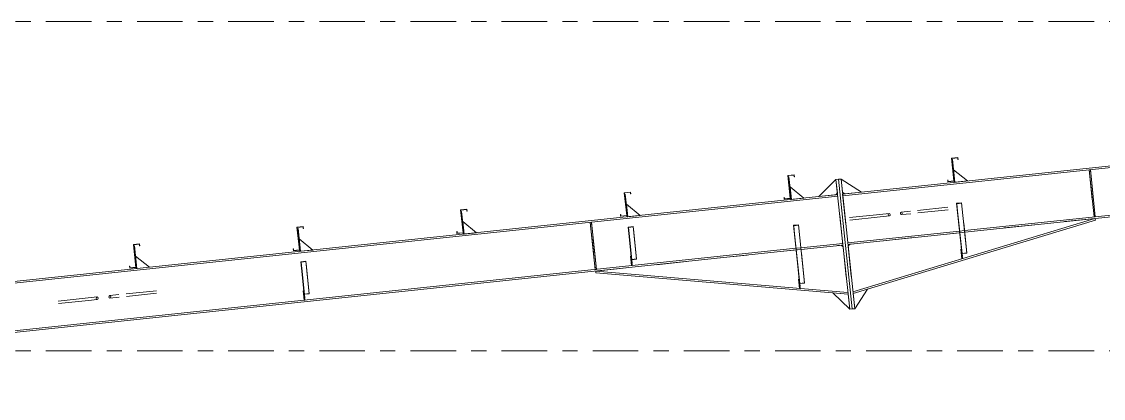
# Model space of a CAD drawing. Header units: millimetres. Extents: x -49 to 773, y -65 to 509.
# Drawn here: x 60.4 to 131.6, y 264.2 to 289 of the extents above; entities that cross this region are included whole.
import ezdxf

# ---------------------------------------------------------------- set-up
doc = ezdxf.new("R2010")
doc.units = ezdxf.units.MM
for name, pattern in [('XKITLINE00', [0]), ('XKITLINE02', [4, 2, -2]), ('XKITLINE03', [6, 3, -1, 1, -1])]:
    doc.linetypes.add(name, pattern=pattern)
doc.layers.add('Part', color=2, linetype='Continuous', lineweight=0)
doc.layers.add('S-grid', color=1, linetype='Continuous', lineweight=0)

# ---------------------------------------------------------------- blocks, each defined once
blk = doc.blocks.new('*A120')
at = {"layer": 'Part'}
blk.add_hatch(color=3, dxfattribs=at).paths.add_polyline_path([(78.784, 273.198), (79.115, 273.233), (79.117, 273.212), (78.802, 273.179), (78.844, 272.78), (78.828, 272.779)], flags=17)
blk = doc.blocks.new('*A121')
at = {"layer": 'Part'}
blk.add_hatch(color=3, dxfattribs=at).paths.add_polyline_path([(89.303, 276.604), (89.717, 276.647), (89.73, 276.523), (89.715, 276.521), (89.704, 276.631), (89.319, 276.59), (89.477, 275.097), (89.062, 275.053), (89.049, 275.178), (89.064, 275.179), (89.076, 275.07), (89.46, 275.11)], flags=17)
blk = doc.blocks.new('*A122')
at = {"layer": 'Part'}
blk.add_hatch(color=3, dxfattribs=at).paths.add_polyline_path([(100.076, 277.74), (100.491, 277.784), (100.504, 277.659), (100.489, 277.658), (100.477, 277.767), (100.093, 277.727), (100.25, 276.233), (99.836, 276.19), (99.823, 276.314), (99.838, 276.315), (99.849, 276.206), (100.234, 276.247)], flags=17)
blk = doc.blocks.new('*A123')
at = {"layer": 'Part'}
blk.add_hatch(color=3, dxfattribs=at).paths.add_polyline_path([(110.85, 278.876), (111.264, 278.92), (111.277, 278.796), (111.263, 278.794), (111.251, 278.904), (110.866, 278.863), (111.024, 277.37), (110.61, 277.326), (110.596, 277.45), (110.611, 277.452), (110.623, 277.342), (111.007, 277.383)], flags=17)
blk = doc.blocks.new('*A124')
at = {"layer": 'Part'}
blk.add_hatch(color=3, dxfattribs=at).paths.add_polyline_path([(100.331, 275.471), (100.662, 275.506), (100.664, 275.485), (100.35, 275.452), (100.392, 275.053), (100.375, 275.051)], flags=17)
blk = doc.blocks.new('*A125')
at = {"layer": 'Part'}
blk.add_hatch(color=3, dxfattribs=at).paths.add_polyline_path([(111.211, 275.593), (111.543, 275.628), (111.546, 275.599), (111.231, 275.566), (111.288, 275.023), (111.272, 275.022)], flags=17)
blk = doc.blocks.new('*A145')
at = {"layer": 'Part'}
blk.add_hatch(color=3, dxfattribs=at).paths.add_polyline_path([(67.756, 274.331), (68.17, 274.375), (68.183, 274.25), (68.168, 274.249), (68.157, 274.358), (67.772, 274.318), (67.93, 272.824), (67.515, 272.78), (67.502, 272.905), (67.517, 272.906), (67.529, 272.797), (67.913, 272.838)], flags=17)
blk = doc.blocks.new('*A146')
at = {"layer": 'Part'}
blk.add_hatch(color=3, dxfattribs=at).paths.add_polyline_path([(78.529, 275.467), (78.944, 275.511), (78.957, 275.387), (78.942, 275.385), (78.93, 275.494), (78.546, 275.454), (78.703, 273.961), (78.289, 273.917), (78.276, 274.041), (78.291, 274.043), (78.302, 273.933), (78.687, 273.974)], flags=17)
blk = doc.blocks.new('*A147')
at = {"layer": 'Part'}
blk.add_hatch(color=3, dxfattribs=at).paths.add_polyline_path([(89.303, 276.604), (89.717, 276.647), (89.73, 276.523), (89.715, 276.521), (89.704, 276.631), (89.319, 276.59), (89.477, 275.097), (89.062, 275.053), (89.049, 275.178), (89.064, 275.179), (89.076, 275.07), (89.46, 275.11)], flags=17)
blk = doc.blocks.new('*A148')
at = {"layer": 'Part'}
blk.add_hatch(color=3, dxfattribs=at).paths.add_polyline_path([(100.076, 277.74), (100.491, 277.784), (100.504, 277.659), (100.489, 277.658), (100.477, 277.767), (100.093, 277.727), (100.25, 276.233), (99.836, 276.19), (99.823, 276.314), (99.838, 276.315), (99.849, 276.206), (100.234, 276.247)], flags=17)
blk = doc.blocks.new('*A149')
at = {"layer": 'Part'}
blk.add_hatch(color=3, dxfattribs=at).paths.add_polyline_path([(110.85, 278.876), (111.264, 278.92), (111.277, 278.796), (111.263, 278.794), (111.251, 278.904), (110.866, 278.863), (111.024, 277.37), (110.61, 277.326), (110.596, 277.45), (110.611, 277.452), (110.623, 277.342), (111.007, 277.383)], flags=17)
blk = doc.blocks.new('*A152')
at = {"layer": 'Part'}
blk.add_hatch(color=3, dxfattribs=at).paths.add_polyline_path([(67.756, 274.331), (68.17, 274.375), (68.183, 274.25), (68.168, 274.249), (68.157, 274.358), (67.772, 274.318), (67.93, 272.824), (67.515, 272.78), (67.502, 272.905), (67.517, 272.906), (67.529, 272.797), (67.913, 272.838)], flags=17)
blk = doc.blocks.new('*A153')
at = {"layer": 'Part'}
blk.add_hatch(color=3, dxfattribs=at).paths.add_polyline_path([(78.529, 275.467), (78.944, 275.511), (78.957, 275.387), (78.942, 275.385), (78.93, 275.494), (78.546, 275.454), (78.703, 273.961), (78.289, 273.917), (78.276, 274.041), (78.291, 274.043), (78.302, 273.933), (78.687, 273.974)], flags=17)
blk = doc.blocks.new('*A166')
at = {"layer": 'Part'}
blk.add_hatch(color=3, dxfattribs=at).paths.add_polyline_path([(121.952, 277.043), (122.283, 277.078), (122.286, 277.052), (121.971, 277.019), (122.023, 276.524), (122.007, 276.523)], flags=17)
blk = doc.blocks.new('*A179')
at = {"layer": 'Part'}
blk.add_hatch(color=3, dxfattribs=at).paths.add_polyline_path([(121.624, 280.013), (122.038, 280.056), (122.051, 279.932), (122.036, 279.931), (122.025, 280.04), (121.64, 279.999), (121.798, 278.506), (121.383, 278.462), (121.37, 278.587), (121.385, 278.588), (121.396, 278.479), (121.781, 278.519)], flags=17)
blk = doc.blocks.new('*A182')
at = {"layer": 'Part'}
blk.add_hatch(color=3, dxfattribs=at).paths.add_polyline_path([(121.624, 280.013), (122.038, 280.056), (122.051, 279.932), (122.036, 279.931), (122.025, 280.04), (121.64, 279.999), (121.798, 278.506), (121.383, 278.462), (121.37, 278.587), (121.385, 278.588), (121.396, 278.479), (121.781, 278.519)], flags=17)
blk = doc.blocks.new('*A624')
at = {"layer": 'S-grid', "color": 1, "linetype": 'XKITLINE03', "lineweight": 0}
blk.add_line((-10, 289), (165.458, 289), dxfattribs=at)
blk = doc.blocks.new('*A625')
at = {"layer": 'S-grid', "color": 1, "linetype": 'XKITLINE03', "lineweight": 0}
blk.add_line((-10, 267.333), (236.683, 267.333), dxfattribs=at)
blk = doc.blocks.new('*A629')
at = {"layer": 'Part', "color": 2, "linetype": 'XKITLINE00', "lineweight": 0}
for p, q in [((118.263, 276.433), (118.25, 276.372)), ((118.25, 276.372), (118.275, 276.315)), ((118.305, 276.462), (118.263, 276.433)), ((118.275, 276.315), (118.322, 276.296)), ((118.916, 276.526), (118.305, 276.462)), ((118.352, 276.442), (118.305, 276.462)), ((118.934, 276.36), (118.322, 276.296)), ((118.322, 276.296), (118.365, 276.325)), ((118.377, 276.386), (118.352, 276.442)), ((118.365, 276.325), (118.377, 276.386))]:
    blk.add_line(p, q, dxfattribs=at)
at = {"layer": 'Part', "color": 7, "linetype": 'XKITLINE02', "lineweight": 0}
for p, q in [((121.375, 276.786), (118.916, 276.526)), ((121.393, 276.62), (118.934, 276.36))]:
    blk.add_line(p, q, dxfattribs=at)
blk = doc.blocks.new('*A630')
at = {"layer": 'Part', "color": 7, "linetype": 'XKITLINE02', "lineweight": 0}
for p, q in [((131.057, 276.047), (114.921, 274.345)), ((114.813, 274.211), (115.141, 271.1))]:
    blk.add_line(p, q, dxfattribs=at)
at = {"layer": 'Part', "color": 2, "linetype": 'XKITLINE00', "lineweight": 0}
for p, q in [((131.057, 276.047), (115.129, 271.21)), ((131.089, 275.943), (115.141, 271.1)), ((131.057, 276.047), (131.089, 275.943)), ((114.921, 274.345), (114.813, 274.211))]:
    blk.add_line(p, q, dxfattribs=at)
blk = doc.blocks.new('*A631')
at = {"layer": 'Part', "color": 2, "linetype": 'XKITLINE00', "lineweight": 0}
for p, q in [((186.667, 285.264), (114.45, 277.647)), ((186.679, 285.157), (114.462, 277.539)), ((186.676, 285.182), (186.679, 285.157)), ((187.006, 282.057), (122.476, 275.251)), ((187.006, 282.057), (187.017, 281.949)), ((187.017, 281.949), (122.487, 275.143)), ((122.145, 275.216), (114.788, 274.44)), ((122.156, 275.108), (114.8, 274.332))]:
    blk.add_line(p, q, dxfattribs=at)
at = {"layer": 'Part', "color": 7, "linetype": 'XKITLINE02', "lineweight": 0}
for p, q in [((186.667, 285.264), (186.676, 285.182)), ((186.679, 285.157), (187.006, 282.057)), ((114.45, 277.647), (114.8, 274.332)), ((122.476, 275.251), (122.145, 275.216)), ((122.487, 275.143), (122.156, 275.108))]:
    blk.add_line(p, q, dxfattribs=at)
blk = doc.blocks.new('*A678')
at = {"layer": 'Part', "color": 2, "linetype": 'XKITLINE00', "lineweight": 0}
for p, q in [((114.119, 277.612), (15.029, 267.161)), ((114.13, 277.505), (15.151, 267.065)), ((114.457, 274.405), (111.702, 274.115)), ((114.468, 274.297), (111.714, 274.007)), ((111.371, 274.08), (25.514, 265.024)), ((111.382, 273.972), (25.525, 264.916)), ((25.182, 264.989), (18.657, 264.3)), ((25.194, 264.881), (18.779, 264.204))]:
    blk.add_line(p, q, dxfattribs=at)
at = {"layer": 'Part', "color": 7, "linetype": 'XKITLINE02', "lineweight": 0}
for p, q in [((114.468, 274.297), (114.119, 277.612)), ((111.702, 274.115), (111.371, 274.08)), ((111.714, 274.007), (111.382, 273.972)), ((111.702, 274.115), (111.388, 274.081)), ((15.029, 267.161), (18.779, 264.204)), ((25.514, 265.024), (25.182, 264.989)), ((25.525, 264.916), (25.194, 264.881))]:
    blk.add_line(p, q, dxfattribs=at)
blk = doc.blocks.new('*A691')
at = {"layer": 'Part', "color": 2, "linetype": 'XKITLINE00', "lineweight": 0}
for p, q in [((78.943, 271.288), (78.985, 271.292)), ((79.009, 270.666), (78.943, 271.288)), ((79.012, 271.032), (79.05, 270.67))]:
    blk.add_line(p, q, dxfattribs=at)
at = {"layer": 'Part', "color": 7, "linetype": 'XKITLINE02', "lineweight": 0}
for p, q in [((78.985, 271.292), (79.012, 271.032)), ((78.996, 270.79), (79.037, 270.795)), ((79.05, 270.67), (79.009, 270.666))]:
    blk.add_line(p, q, dxfattribs=at)
blk = doc.blocks.new('*A692')
at = {"layer": 'Part', "color": 7, "linetype": 'XKITLINE02', "lineweight": 0}
for p, q in [((78.985, 271.292), (78.943, 271.288)), ((78.943, 271.288), (79.009, 270.666)), ((79.05, 270.67), (78.985, 271.292)), ((78.996, 270.79), (79.037, 270.795)), ((79.009, 270.666), (79.05, 270.67))]:
    blk.add_line(p, q, dxfattribs=at)
blk = doc.blocks.new('*A693')
at = {"layer": 'Part', "color": 2, "linetype": 'XKITLINE00', "lineweight": 0}
for p, q in [((67.823, 274.237), (67.781, 274.233)), ((67.98, 272.746), (67.823, 274.237)), ((67.93, 272.824), (67.938, 272.741))]:
    blk.add_line(p, q, dxfattribs=at)
at = {"layer": 'Part', "color": 7, "linetype": 'XKITLINE02', "lineweight": 0}
for p, q in [((67.781, 274.233), (67.93, 272.824)), ((67.938, 272.741), (67.98, 272.746))]:
    blk.add_line(p, q, dxfattribs=at)
blk = doc.blocks.new('*A694')
at = {"layer": 'Part', "color": 2, "linetype": 'XKITLINE00', "lineweight": 0}
blk.add_line((67.892, 273.574), (68.809, 272.833), dxfattribs=at)
at = {"layer": 'Part', "color": 7, "linetype": 'XKITLINE02', "lineweight": 0}
for p, q in [((67.98, 272.746), (67.892, 273.574)), ((68.809, 272.833), (67.98, 272.746))]:
    blk.add_line(p, q, dxfattribs=at)
blk = doc.blocks.new('*A695')
at = {"layer": 'Part', "color": 7, "linetype": 'XKITLINE02', "lineweight": 0}
for p, q in [((79.036, 270.81), (78.784, 273.198)), ((79.052, 270.812), (78.802, 273.179)), ((79.341, 271.094), (79.115, 273.233)), ((79.008, 271.072), (79.339, 271.107)), ((79.026, 271.061), (79.341, 271.094)), ((79.036, 270.81), (79.052, 270.812))]:
    blk.add_line(p, q, dxfattribs=at)
blk = doc.blocks.new('*A696')
at = {"layer": 'Part', "color": 2, "linetype": 'XKITLINE00', "lineweight": 0}
for p, q in [((78.784, 273.198), (79.115, 273.233)), ((78.828, 272.779), (78.784, 273.198)), ((78.802, 273.179), (79.117, 273.212)), ((79.052, 270.812), (78.802, 273.179)), ((78.828, 272.779), (78.844, 272.78)), ((78.828, 272.779), (79.012, 271.032)), ((79.115, 273.233), (79.341, 271.094)), ((79.026, 271.061), (79.341, 271.094)), ((79.036, 270.81), (79.052, 270.812))]:
    blk.add_line(p, q, dxfattribs=at)
at = {"layer": 'Part', "color": 7, "linetype": 'XKITLINE02', "lineweight": 0}
for p, q in [((79.008, 271.072), (79.339, 271.107)), ((79.012, 271.032), (79.036, 270.81))]:
    blk.add_line(p, q, dxfattribs=at)
blk = doc.blocks.new('*A697')
at = {"layer": 'Part', "color": 2, "linetype": 'XKITLINE00', "lineweight": 0}
blk.add_line((78.666, 274.711), (79.582, 273.969), dxfattribs=at)
at = {"layer": 'Part', "color": 7, "linetype": 'XKITLINE02', "lineweight": 0}
for p, q in [((78.753, 273.882), (78.666, 274.711)), ((79.582, 273.969), (78.753, 273.882))]:
    blk.add_line(p, q, dxfattribs=at)
blk = doc.blocks.new('*A698')
at = {"layer": 'Part', "color": 2, "linetype": 'XKITLINE00', "lineweight": 0}
for p, q in [((78.596, 275.374), (78.555, 275.369)), ((78.753, 273.882), (78.596, 275.374)), ((78.703, 273.961), (78.712, 273.878))]:
    blk.add_line(p, q, dxfattribs=at)
at = {"layer": 'Part', "color": 7, "linetype": 'XKITLINE02', "lineweight": 0}
for p, q in [((78.555, 275.369), (78.703, 273.961)), ((78.712, 273.878), (78.753, 273.882))]:
    blk.add_line(p, q, dxfattribs=at)
blk = doc.blocks.new('*A699')
at = {"layer": 'Part', "color": 2, "linetype": 'XKITLINE00', "lineweight": 0}
for p, q in [((89.303, 276.604), (89.717, 276.647)), ((89.46, 275.11), (89.303, 276.604)), ((89.704, 276.631), (89.319, 276.59)), ((89.319, 276.59), (89.477, 275.097)), ((89.715, 276.521), (89.704, 276.631)), ((89.73, 276.523), (89.715, 276.521)), ((89.717, 276.647), (89.73, 276.523)), ((89.049, 275.178), (89.064, 275.179)), ((89.062, 275.053), (89.049, 275.178)), ((89.477, 275.097), (89.062, 275.053)), ((89.064, 275.179), (89.076, 275.07)), ((89.076, 275.07), (89.46, 275.11))]:
    blk.add_line(p, q, dxfattribs=at)
blk = doc.blocks.new('*A700')
at = {"layer": 'Part', "color": 2, "linetype": 'XKITLINE00', "lineweight": 0}
for p, q in [((100.076, 277.74), (100.491, 277.784)), ((100.234, 276.247), (100.076, 277.74)), ((100.477, 277.767), (100.093, 277.727)), ((100.489, 277.658), (100.477, 277.767)), ((100.491, 277.784), (100.504, 277.659)), ((100.093, 277.727), (100.25, 276.233)), ((100.504, 277.659), (100.489, 277.658)), ((99.823, 276.314), (99.838, 276.315)), ((99.838, 276.315), (99.849, 276.206)), ((99.836, 276.19), (99.823, 276.314)), ((100.25, 276.233), (99.836, 276.19)), ((99.849, 276.206), (100.234, 276.247))]:
    blk.add_line(p, q, dxfattribs=at)
blk = doc.blocks.new('*A701')
at = {"layer": 'Part', "color": 2, "linetype": 'XKITLINE00', "lineweight": 0}
for p, q in [((110.85, 278.876), (111.264, 278.92)), ((111.007, 277.383), (110.85, 278.876)), ((111.251, 278.904), (110.866, 278.863)), ((110.866, 278.863), (111.024, 277.37)), ((111.263, 278.794), (111.251, 278.904)), ((111.277, 278.796), (111.263, 278.794)), ((111.264, 278.92), (111.277, 278.796)), ((110.596, 277.45), (110.611, 277.452)), ((110.61, 277.326), (110.596, 277.45)), ((111.024, 277.37), (110.61, 277.326)), ((110.611, 277.452), (110.623, 277.342)), ((110.623, 277.342), (111.007, 277.383))]:
    blk.add_line(p, q, dxfattribs=at)
blk = doc.blocks.new('*A702')
at = {"layer": 'Part', "color": 7, "linetype": 'XKITLINE02', "lineweight": 0}
for p, q in [((98.211, 272.583), (114.347, 274.285)), ((114.481, 274.176), (114.809, 271.065))]:
    blk.add_line(p, q, dxfattribs=at)
at = {"layer": 'Part', "color": 2, "linetype": 'XKITLINE00', "lineweight": 0}
for p, q in [((114.347, 274.285), (114.481, 274.176)), ((98.211, 272.583), (98.202, 272.475)), ((114.809, 271.065), (98.202, 272.475)), ((114.798, 271.175), (98.211, 272.583))]:
    blk.add_line(p, q, dxfattribs=at)
blk = doc.blocks.new('*A703')
at = {"layer": 'Part', "color": 7, "linetype": 'XKITLINE02', "lineweight": 0}
for p, q in [((111.584, 272.064), (111.542, 272.059)), ((111.542, 272.059), (111.608, 271.438)), ((111.649, 271.442), (111.584, 272.064)), ((111.595, 271.562), (111.636, 271.566)), ((111.608, 271.438), (111.649, 271.442))]:
    blk.add_line(p, q, dxfattribs=at)
blk = doc.blocks.new('*A704')
at = {"layer": 'Part', "color": 2, "linetype": 'XKITLINE00', "lineweight": 0}
for p, q in [((100.49, 273.56), (100.532, 273.565)), ((100.556, 272.939), (100.49, 273.56)), ((100.559, 273.305), (100.597, 272.943))]:
    blk.add_line(p, q, dxfattribs=at)
at = {"layer": 'Part', "color": 7, "linetype": 'XKITLINE02', "lineweight": 0}
for p, q in [((100.532, 273.565), (100.559, 273.305)), ((100.543, 273.063), (100.584, 273.067)), ((100.597, 272.943), (100.556, 272.939))]:
    blk.add_line(p, q, dxfattribs=at)
blk = doc.blocks.new('*A705')
at = {"layer": 'Part', "color": 7, "linetype": 'XKITLINE02', "lineweight": 0}
for p, q in [((100.532, 273.565), (100.49, 273.56)), ((100.49, 273.56), (100.556, 272.939)), ((100.597, 272.943), (100.532, 273.565)), ((100.543, 273.063), (100.584, 273.067)), ((100.556, 272.939), (100.597, 272.943))]:
    blk.add_line(p, q, dxfattribs=at)
blk = doc.blocks.new('*A706')
at = {"layer": 'Part', "color": 2, "linetype": 'XKITLINE00', "lineweight": 0}
for p, q in [((111.542, 272.059), (111.584, 272.064)), ((111.607, 271.446), (111.542, 272.059)), ((111.604, 271.868), (111.649, 271.442))]:
    blk.add_line(p, q, dxfattribs=at)
at = {"layer": 'Part', "color": 7, "linetype": 'XKITLINE02', "lineweight": 0}
for p, q in [((111.584, 272.064), (111.604, 271.868)), ((111.595, 271.562), (111.636, 271.566)), ((111.607, 271.446), (111.608, 271.438)), ((111.649, 271.442), (111.608, 271.438))]:
    blk.add_line(p, q, dxfattribs=at)
blk = doc.blocks.new('*A707')
at = {"layer": 'Part', "color": 2, "linetype": 'XKITLINE00', "lineweight": 0}
for p, q in [((89.37, 276.51), (89.328, 276.506)), ((89.527, 275.018), (89.37, 276.51)), ((89.477, 275.097), (89.486, 275.014))]:
    blk.add_line(p, q, dxfattribs=at)
at = {"layer": 'Part', "color": 7, "linetype": 'XKITLINE02', "lineweight": 0}
for p, q in [((89.328, 276.506), (89.477, 275.097)), ((89.486, 275.014), (89.527, 275.018))]:
    blk.add_line(p, q, dxfattribs=at)
blk = doc.blocks.new('*A708')
at = {"layer": 'Part', "color": 2, "linetype": 'XKITLINE00', "lineweight": 0}
blk.add_line((90.356, 275.106), (89.44, 275.847), dxfattribs=at)
at = {"layer": 'Part', "color": 7, "linetype": 'XKITLINE02', "lineweight": 0}
for p, q in [((89.44, 275.847), (89.527, 275.018)), ((89.527, 275.018), (90.356, 275.106))]:
    blk.add_line(p, q, dxfattribs=at)
blk = doc.blocks.new('*A709')
at = {"layer": 'Part', "color": 7, "linetype": 'XKITLINE02', "lineweight": 0}
for p, q in [((97.915, 275.794), (97.832, 275.785)), ((97.832, 275.785), (98.159, 272.686)), ((97.845, 275.661), (97.928, 275.67)), ((98.242, 272.695), (97.915, 275.794)), ((98.146, 272.81), (98.228, 272.819)), ((98.159, 272.686), (98.242, 272.695))]:
    blk.add_line(p, q, dxfattribs=at)
blk = doc.blocks.new('*A710')
at = {"layer": 'Part', "color": 7, "linetype": 'XKITLINE02', "lineweight": 0}
for p, q in [((97.915, 275.794), (97.832, 275.785)), ((97.845, 275.661), (97.928, 275.67)), ((98.228, 272.819), (98.146, 272.81)), ((98.242, 272.695), (98.159, 272.686))]:
    blk.add_line(p, q, dxfattribs=at)
at = {"layer": 'Part', "color": 2, "linetype": 'XKITLINE00', "lineweight": 0}
for p, q in [((98.159, 272.686), (97.832, 275.785)), ((97.915, 275.794), (98.242, 272.695))]:
    blk.add_line(p, q, dxfattribs=at)
blk = doc.blocks.new('*A711')
at = {"layer": 'Part', "color": 2, "linetype": 'XKITLINE00', "lineweight": 0}
for p, q in [((100.331, 275.471), (100.662, 275.506)), ((100.375, 275.051), (100.331, 275.471)), ((100.664, 275.485), (100.35, 275.452)), ((100.35, 275.452), (100.392, 275.053)), ((100.392, 275.053), (100.375, 275.051)), ((100.375, 275.051), (100.559, 273.305)), ((100.599, 273.085), (100.392, 275.053)), ((100.662, 275.506), (100.888, 273.367)), ((100.573, 273.333), (100.888, 273.367)), ((100.583, 273.083), (100.599, 273.085))]:
    blk.add_line(p, q, dxfattribs=at)
at = {"layer": 'Part', "color": 7, "linetype": 'XKITLINE02', "lineweight": 0}
for p, q in [((100.555, 273.345), (100.887, 273.38)), ((100.559, 273.305), (100.583, 273.083))]:
    blk.add_line(p, q, dxfattribs=at)
blk = doc.blocks.new('*A712')
at = {"layer": 'Part', "color": 7, "linetype": 'XKITLINE02', "lineweight": 0}
for p, q in [((100.583, 273.083), (100.331, 275.471)), ((100.599, 273.085), (100.35, 275.452)), ((100.888, 273.367), (100.662, 275.506)), ((100.555, 273.345), (100.887, 273.38)), ((100.573, 273.333), (100.888, 273.367)), ((100.583, 273.083), (100.599, 273.085))]:
    blk.add_line(p, q, dxfattribs=at)
blk = doc.blocks.new('*A713')
at = {"layer": 'Part', "color": 2, "linetype": 'XKITLINE00', "lineweight": 0}
for p, q in [((100.143, 277.646), (100.102, 277.642)), ((100.301, 276.155), (100.143, 277.646)), ((100.25, 276.233), (100.259, 276.15))]:
    blk.add_line(p, q, dxfattribs=at)
at = {"layer": 'Part', "color": 7, "linetype": 'XKITLINE02', "lineweight": 0}
for p, q in [((100.102, 277.642), (100.25, 276.233)), ((100.259, 276.15), (100.301, 276.155))]:
    blk.add_line(p, q, dxfattribs=at)
blk = doc.blocks.new('*A714')
at = {"layer": 'Part', "color": 2, "linetype": 'XKITLINE00', "lineweight": 0}
blk.add_line((101.129, 276.242), (100.213, 276.983), dxfattribs=at)
at = {"layer": 'Part', "color": 7, "linetype": 'XKITLINE02', "lineweight": 0}
for p, q in [((100.213, 276.983), (100.301, 276.155)), ((100.301, 276.155), (101.129, 276.242))]:
    blk.add_line(p, q, dxfattribs=at)
blk = doc.blocks.new('*A715')
at = {"layer": 'Part', "color": 2, "linetype": 'XKITLINE00', "lineweight": 0}
for p, q in [((114.014, 278.607), (112.876, 277.481)), ((113.994, 277.599), (114.106, 277.737))]:
    blk.add_line(p, q, dxfattribs=at)
at = {"layer": 'Part', "color": 7, "linetype": 'XKITLINE02', "lineweight": 0}
for p, q in [((114.106, 277.737), (114.014, 278.607)), ((112.876, 277.481), (113.994, 277.599))]:
    blk.add_line(p, q, dxfattribs=at)
blk = doc.blocks.new('*A716')
at = {"layer": 'Part', "color": 2, "linetype": 'XKITLINE00', "lineweight": 0}
blk.add_line((111.903, 277.379), (110.987, 278.12), dxfattribs=at)
at = {"layer": 'Part', "color": 7, "linetype": 'XKITLINE02', "lineweight": 0}
for p, q in [((110.987, 278.12), (111.074, 277.291)), ((111.074, 277.291), (111.903, 277.379))]:
    blk.add_line(p, q, dxfattribs=at)
blk = doc.blocks.new('*A717')
at = {"layer": 'Part', "color": 2, "linetype": 'XKITLINE00', "lineweight": 0}
for p, q in [((110.917, 278.783), (110.875, 278.778)), ((111.074, 277.291), (110.917, 278.783)), ((111.024, 277.37), (111.033, 277.287))]:
    blk.add_line(p, q, dxfattribs=at)
at = {"layer": 'Part', "color": 7, "linetype": 'XKITLINE02', "lineweight": 0}
for p, q in [((110.875, 278.778), (111.024, 277.37)), ((111.033, 277.287), (111.074, 277.291))]:
    blk.add_line(p, q, dxfattribs=at)
blk = doc.blocks.new('*A718')
at = {"layer": 'Part', "color": 7, "linetype": 'XKITLINE02', "lineweight": 0}
for p, q in [((111.947, 271.793), (111.543, 275.628)), ((111.635, 271.575), (111.211, 275.593)), ((111.652, 271.577), (111.231, 275.566)), ((111.615, 271.767), (111.946, 271.802)), ((111.632, 271.759), (111.947, 271.793)), ((111.635, 271.575), (111.652, 271.577))]:
    blk.add_line(p, q, dxfattribs=at)
blk = doc.blocks.new('*A719')
at = {"layer": 'Part', "color": 2, "linetype": 'XKITLINE00', "lineweight": 0}
for p, q in [((111.543, 275.628), (111.211, 275.593)), ((111.947, 271.793), (111.543, 275.628)), ((111.211, 275.593), (111.604, 271.868)), ((111.231, 275.566), (111.546, 275.599)), ((111.231, 275.566), (111.288, 275.023)), ((111.288, 275.023), (111.272, 275.022)), ((111.652, 271.577), (111.288, 275.023)), ((111.632, 271.759), (111.947, 271.793)), ((111.635, 271.575), (111.652, 271.577))]:
    blk.add_line(p, q, dxfattribs=at)
at = {"layer": 'Part', "color": 7, "linetype": 'XKITLINE02', "lineweight": 0}
for p, q in [((111.604, 271.868), (111.635, 271.575)), ((111.615, 271.767), (111.946, 271.802))]:
    blk.add_line(p, q, dxfattribs=at)
blk = doc.blocks.new('*A720')
at = {"layer": 'Part', "color": 7, "linetype": 'XKITLINE02', "lineweight": 0}
for p, q in [((116.098, 271.391), (115.141, 271.1)), ((115.141, 271.1), (115.246, 270.106))]:
    blk.add_line(p, q, dxfattribs=at)
at = {"layer": 'Part', "color": 2, "linetype": 'XKITLINE00', "lineweight": 0}
blk.add_line((115.246, 270.106), (116.098, 271.391), dxfattribs=at)
blk = doc.blocks.new('*A721')
at = {"layer": 'Part', "color": 2, "linetype": 'XKITLINE00', "lineweight": 0}
blk.add_line((113.813, 271.15), (114.914, 270.071), dxfattribs=at)
at = {"layer": 'Part', "color": 7, "linetype": 'XKITLINE02', "lineweight": 0}
for p, q in [((114.809, 271.065), (113.813, 271.15)), ((114.914, 270.071), (114.809, 271.065))]:
    blk.add_line(p, q, dxfattribs=at)
blk = doc.blocks.new('*A722')
at = {"layer": 'Part', "color": 2, "linetype": 'XKITLINE00', "lineweight": 0}
for p, q in [((114.18, 278.624), (114.345, 278.642)), ((115.08, 270.088), (114.18, 278.624)), ((115.246, 270.106), (114.345, 278.642)), ((115.246, 270.106), (115.08, 270.088))]:
    blk.add_line(p, q, dxfattribs=at)
blk = doc.blocks.new('*A723')
at = {"layer": 'Part', "color": 2, "linetype": 'XKITLINE00', "lineweight": 0}
for p, q in [((114.18, 278.624), (114.014, 278.607)), ((114.014, 278.607), (114.914, 270.071)), ((115.08, 270.088), (114.18, 278.624)), ((114.914, 270.071), (115.08, 270.088))]:
    blk.add_line(p, q, dxfattribs=at)
blk = doc.blocks.new('*A724')
at = {"layer": 'Part', "color": 2, "linetype": 'XKITLINE00', "lineweight": 0}
for p, q in [((115.693, 277.778), (114.345, 278.642)), ((114.437, 277.772), (114.575, 277.66))]:
    blk.add_line(p, q, dxfattribs=at)
at = {"layer": 'Part', "color": 7, "linetype": 'XKITLINE02', "lineweight": 0}
for p, q in [((114.345, 278.642), (114.437, 277.772)), ((114.575, 277.66), (115.693, 277.778))]:
    blk.add_line(p, q, dxfattribs=at)
blk = doc.blocks.new('*A788')
at = {"layer": 'Part', "color": 2, "linetype": 'XKITLINE00', "lineweight": 0}
for p, q in [((117.511, 276.378), (116.9, 276.313)), ((117.469, 276.349), (117.456, 276.288)), ((117.511, 276.378), (117.469, 276.349)), ((117.558, 276.358), (117.511, 276.378)), ((117.583, 276.302), (117.558, 276.358)), ((117.528, 276.212), (116.917, 276.148)), ((117.456, 276.288), (117.481, 276.232)), ((117.481, 276.232), (117.528, 276.212)), ((117.528, 276.212), (117.571, 276.241)), ((117.571, 276.241), (117.583, 276.302))]:
    blk.add_line(p, q, dxfattribs=at)
at = {"layer": 'Part', "color": 7, "linetype": 'XKITLINE02', "lineweight": 0}
for p, q in [((116.9, 276.313), (114.44, 276.054)), ((116.917, 276.148), (114.457, 275.888))]:
    blk.add_line(p, q, dxfattribs=at)
blk = doc.blocks.new('*A789')
at = {"layer": 'Part', "color": 2, "linetype": 'XKITLINE00', "lineweight": 0}
for p, q in [((66.157, 270.937), (66.144, 270.876)), ((66.144, 270.876), (66.169, 270.82)), ((66.199, 270.966), (66.157, 270.937)), ((66.169, 270.82), (66.216, 270.8)), ((66.81, 271.03), (66.199, 270.966)), ((66.246, 270.946), (66.199, 270.966)), ((66.828, 270.864), (66.216, 270.8)), ((66.216, 270.8), (66.259, 270.829)), ((66.271, 270.89), (66.246, 270.946)), ((66.259, 270.829), (66.271, 270.89))]:
    blk.add_line(p, q, dxfattribs=at)
at = {"layer": 'Part', "color": 7, "linetype": 'XKITLINE02', "lineweight": 0}
for p, q in [((69.27, 271.29), (66.81, 271.03)), ((69.288, 271.124), (66.828, 270.864))]:
    blk.add_line(p, q, dxfattribs=at)
blk = doc.blocks.new('*A790')
at = {"layer": 'Part', "color": 7, "linetype": 'XKITLINE02', "lineweight": 0}
for p, q in [((64.791, 270.817), (62.568, 270.583)), ((64.809, 270.651), (62.586, 270.417))]:
    blk.add_line(p, q, dxfattribs=at)
at = {"layer": 'Part', "color": 2, "linetype": 'XKITLINE00', "lineweight": 0}
for p, q in [((65.367, 270.878), (64.791, 270.817)), ((65.384, 270.712), (64.809, 270.651)), ((65.322, 270.849), (65.309, 270.788)), ((65.309, 270.788), (65.335, 270.732)), ((65.367, 270.878), (65.322, 270.849)), ((65.335, 270.732), (65.384, 270.712)), ((65.416, 270.859), (65.367, 270.878)), ((65.384, 270.712), (65.428, 270.741)), ((65.441, 270.802), (65.416, 270.859)), ((65.428, 270.741), (65.441, 270.802))]:
    blk.add_line(p, q, dxfattribs=at)
blk = doc.blocks.new('*A793')
at = {"layer": 'Part', "color": 2, "linetype": 'XKITLINE00', "lineweight": 0}
for p, q in [((67.756, 274.331), (68.17, 274.375)), ((67.913, 272.838), (67.756, 274.331)), ((68.157, 274.358), (67.772, 274.318)), ((67.772, 274.318), (67.93, 272.824)), ((68.168, 274.249), (68.157, 274.358)), ((68.183, 274.25), (68.168, 274.249)), ((68.17, 274.375), (68.183, 274.25)), ((67.502, 272.905), (67.517, 272.906)), ((67.515, 272.78), (67.502, 272.905)), ((67.93, 272.824), (67.515, 272.78)), ((67.517, 272.906), (67.529, 272.797)), ((67.529, 272.797), (67.913, 272.838))]:
    blk.add_line(p, q, dxfattribs=at)
blk = doc.blocks.new('*A794')
at = {"layer": 'Part', "color": 2, "linetype": 'XKITLINE00', "lineweight": 0}
for p, q in [((78.529, 275.467), (78.944, 275.511)), ((78.687, 273.974), (78.529, 275.467)), ((78.93, 275.494), (78.546, 275.454)), ((78.546, 275.454), (78.703, 273.961)), ((78.942, 275.385), (78.93, 275.494)), ((78.957, 275.387), (78.942, 275.385)), ((78.944, 275.511), (78.957, 275.387)), ((78.276, 274.041), (78.291, 274.043)), ((78.289, 273.917), (78.276, 274.041)), ((78.703, 273.961), (78.289, 273.917)), ((78.291, 274.043), (78.302, 273.933)), ((78.302, 273.933), (78.687, 273.974))]:
    blk.add_line(p, q, dxfattribs=at)
blk = doc.blocks.new('*A795')
at = {"layer": 'Part', "color": 2, "linetype": 'XKITLINE00', "lineweight": 0}
for p, q in [((89.303, 276.604), (89.717, 276.647)), ((89.46, 275.11), (89.303, 276.604)), ((89.704, 276.631), (89.319, 276.59)), ((89.319, 276.59), (89.477, 275.097)), ((89.715, 276.521), (89.704, 276.631)), ((89.73, 276.523), (89.715, 276.521)), ((89.717, 276.647), (89.73, 276.523)), ((89.049, 275.178), (89.064, 275.179)), ((89.062, 275.053), (89.049, 275.178)), ((89.477, 275.097), (89.062, 275.053)), ((89.064, 275.179), (89.076, 275.07)), ((89.076, 275.07), (89.46, 275.11))]:
    blk.add_line(p, q, dxfattribs=at)
blk = doc.blocks.new('*A796')
at = {"layer": 'Part', "color": 2, "linetype": 'XKITLINE00', "lineweight": 0}
for p, q in [((100.076, 277.74), (100.491, 277.784)), ((100.234, 276.247), (100.076, 277.74)), ((100.477, 277.767), (100.093, 277.727)), ((100.489, 277.658), (100.477, 277.767)), ((100.491, 277.784), (100.504, 277.659)), ((100.093, 277.727), (100.25, 276.233)), ((100.504, 277.659), (100.489, 277.658)), ((99.823, 276.314), (99.838, 276.315)), ((99.838, 276.315), (99.849, 276.206)), ((99.836, 276.19), (99.823, 276.314)), ((100.25, 276.233), (99.836, 276.19)), ((99.849, 276.206), (100.234, 276.247))]:
    blk.add_line(p, q, dxfattribs=at)
blk = doc.blocks.new('*A797')
at = {"layer": 'Part', "color": 2, "linetype": 'XKITLINE00', "lineweight": 0}
for p, q in [((110.85, 278.876), (111.264, 278.92)), ((111.007, 277.383), (110.85, 278.876)), ((111.251, 278.904), (110.866, 278.863)), ((110.866, 278.863), (111.024, 277.37)), ((111.263, 278.794), (111.251, 278.904)), ((111.277, 278.796), (111.263, 278.794)), ((111.264, 278.92), (111.277, 278.796)), ((110.596, 277.45), (110.611, 277.452)), ((110.61, 277.326), (110.596, 277.45)), ((111.024, 277.37), (110.61, 277.326)), ((110.611, 277.452), (110.623, 277.342)), ((110.623, 277.342), (111.007, 277.383))]:
    blk.add_line(p, q, dxfattribs=at)
blk = doc.blocks.new('*A800')
at = {"layer": 'Part', "color": 2, "linetype": 'XKITLINE00', "lineweight": 0}
for p, q in [((67.756, 274.331), (68.17, 274.375)), ((67.913, 272.838), (67.756, 274.331)), ((68.157, 274.358), (67.772, 274.318)), ((67.772, 274.318), (67.93, 272.824)), ((68.168, 274.249), (68.157, 274.358)), ((68.183, 274.25), (68.168, 274.249)), ((68.17, 274.375), (68.183, 274.25)), ((67.502, 272.905), (67.517, 272.906)), ((67.515, 272.78), (67.502, 272.905)), ((67.93, 272.824), (67.515, 272.78)), ((67.517, 272.906), (67.529, 272.797)), ((67.529, 272.797), (67.913, 272.838))]:
    blk.add_line(p, q, dxfattribs=at)
blk = doc.blocks.new('*A801')
at = {"layer": 'Part', "color": 2, "linetype": 'XKITLINE00', "lineweight": 0}
for p, q in [((78.529, 275.467), (78.944, 275.511)), ((78.687, 273.974), (78.529, 275.467)), ((78.93, 275.494), (78.546, 275.454)), ((78.546, 275.454), (78.703, 273.961)), ((78.942, 275.385), (78.93, 275.494)), ((78.957, 275.387), (78.942, 275.385)), ((78.944, 275.511), (78.957, 275.387)), ((78.276, 274.041), (78.291, 274.043)), ((78.289, 273.917), (78.276, 274.041)), ((78.703, 273.961), (78.289, 273.917)), ((78.291, 274.043), (78.302, 273.933)), ((78.302, 273.933), (78.687, 273.974))]:
    blk.add_line(p, q, dxfattribs=at)
blk = doc.blocks.new('*A851')
at = {"layer": 'Part', "color": 2, "linetype": 'XKITLINE00', "lineweight": 0}
for p, q in [((122.283, 277.078), (121.952, 277.043)), ((121.952, 277.043), (122.293, 273.807)), ((121.971, 277.019), (122.286, 277.052)), ((122.633, 273.767), (122.283, 277.078)), ((121.971, 277.019), (122.023, 276.524)), ((122.023, 276.524), (122.007, 276.523)), ((122.339, 273.533), (122.023, 276.524)), ((122.318, 273.734), (122.633, 273.767)), ((122.322, 273.531), (122.339, 273.533))]:
    blk.add_line(p, q, dxfattribs=at)
at = {"layer": 'Part', "color": 7, "linetype": 'XKITLINE02', "lineweight": 0}
for p, q in [((122.293, 273.807), (122.322, 273.531)), ((122.3, 273.742), (122.631, 273.777))]:
    blk.add_line(p, q, dxfattribs=at)
blk = doc.blocks.new('*A852')
at = {"layer": 'Part', "color": 7, "linetype": 'XKITLINE02', "lineweight": 0}
for p, q in [((122.322, 273.531), (121.952, 277.043)), ((122.633, 273.767), (122.283, 277.078)), ((122.339, 273.533), (121.971, 277.019)), ((122.3, 273.742), (122.631, 273.777)), ((122.318, 273.734), (122.633, 273.767)), ((122.322, 273.531), (122.339, 273.533))]:
    blk.add_line(p, q, dxfattribs=at)
blk = doc.blocks.new('*A853')
at = {"layer": 'Part', "color": 2, "linetype": 'XKITLINE00', "lineweight": 0}
for p, q in [((121.69, 279.919), (121.649, 279.915)), ((121.848, 278.427), (121.69, 279.919)), ((121.798, 278.506), (121.806, 278.423))]:
    blk.add_line(p, q, dxfattribs=at)
at = {"layer": 'Part', "color": 7, "linetype": 'XKITLINE02', "lineweight": 0}
for p, q in [((121.649, 279.915), (121.798, 278.506)), ((121.806, 278.423), (121.848, 278.427))]:
    blk.add_line(p, q, dxfattribs=at)
blk = doc.blocks.new('*A854')
at = {"layer": 'Part', "color": 2, "linetype": 'XKITLINE00', "lineweight": 0}
blk.add_line((122.676, 278.515), (121.76, 279.256), dxfattribs=at)
at = {"layer": 'Part', "color": 7, "linetype": 'XKITLINE02', "lineweight": 0}
for p, q in [((121.76, 279.256), (121.848, 278.427)), ((121.848, 278.427), (122.676, 278.515))]:
    blk.add_line(p, q, dxfattribs=at)
blk = doc.blocks.new('*A855')
at = {"layer": 'Part', "color": 2, "linetype": 'XKITLINE00', "lineweight": 0}
for p, q in [((122.229, 274.016), (122.271, 274.02)), ((122.295, 273.394), (122.229, 274.016)), ((122.293, 273.807), (122.336, 273.399)), ((122.336, 273.399), (122.295, 273.394))]:
    blk.add_line(p, q, dxfattribs=at)
at = {"layer": 'Part', "color": 7, "linetype": 'XKITLINE02', "lineweight": 0}
for p, q in [((122.271, 274.02), (122.293, 273.807)), ((122.282, 273.519), (122.323, 273.523))]:
    blk.add_line(p, q, dxfattribs=at)
blk = doc.blocks.new('*A856')
at = {"layer": 'Part', "color": 7, "linetype": 'XKITLINE02', "lineweight": 0}
for p, q in [((122.271, 274.02), (122.229, 274.016)), ((122.229, 274.016), (122.295, 273.394)), ((122.336, 273.399), (122.271, 274.02)), ((122.282, 273.519), (122.323, 273.523)), ((122.295, 273.394), (122.336, 273.399))]:
    blk.add_line(p, q, dxfattribs=at)
blk = doc.blocks.new('*A865')
at = {"layer": 'Part', "color": 7, "linetype": 'XKITLINE02', "lineweight": 0}
for p, q in [((130.76, 279.259), (130.677, 279.25)), ((130.677, 279.25), (131.004, 276.15)), ((131.087, 276.159), (130.76, 279.259)), ((130.69, 279.126), (130.773, 279.134)), ((130.991, 276.275), (131.074, 276.283)), ((131.004, 276.15), (131.087, 276.159))]:
    blk.add_line(p, q, dxfattribs=at)
blk = doc.blocks.new('*A866')
at = {"layer": 'Part', "color": 7, "linetype": 'XKITLINE02', "lineweight": 0}
for p, q in [((130.76, 279.259), (130.677, 279.25)), ((130.69, 279.126), (130.773, 279.134)), ((131.074, 276.283), (130.991, 276.275)), ((131.087, 276.159), (131.004, 276.15))]:
    blk.add_line(p, q, dxfattribs=at)
at = {"layer": 'Part', "color": 2, "linetype": 'XKITLINE00', "lineweight": 0}
for p, q in [((131.004, 276.15), (130.677, 279.25)), ((130.76, 279.259), (131.087, 276.159))]:
    blk.add_line(p, q, dxfattribs=at)
blk = doc.blocks.new('*A884')
at = {"layer": 'Part', "color": 2, "linetype": 'XKITLINE00', "lineweight": 0}
for p, q in [((121.624, 280.013), (122.038, 280.056)), ((121.781, 278.519), (121.624, 280.013)), ((122.025, 280.04), (121.64, 279.999)), ((121.64, 279.999), (121.798, 278.506)), ((122.036, 279.931), (122.025, 280.04)), ((122.051, 279.932), (122.036, 279.931)), ((122.038, 280.056), (122.051, 279.932)), ((121.37, 278.587), (121.385, 278.588)), ((121.383, 278.462), (121.37, 278.587)), ((121.798, 278.506), (121.383, 278.462)), ((121.385, 278.588), (121.396, 278.479)), ((121.396, 278.479), (121.781, 278.519))]:
    blk.add_line(p, q, dxfattribs=at)
blk = doc.blocks.new('*A887')
at = {"layer": 'Part', "color": 2, "linetype": 'XKITLINE00', "lineweight": 0}
for p, q in [((121.624, 280.013), (122.038, 280.056)), ((121.781, 278.519), (121.624, 280.013)), ((122.025, 280.04), (121.64, 279.999)), ((121.64, 279.999), (121.798, 278.506)), ((122.036, 279.931), (122.025, 280.04)), ((122.051, 279.932), (122.036, 279.931)), ((122.038, 280.056), (122.051, 279.932)), ((121.37, 278.587), (121.385, 278.588)), ((121.383, 278.462), (121.37, 278.587)), ((121.798, 278.506), (121.383, 278.462)), ((121.385, 278.588), (121.396, 278.479)), ((121.396, 278.479), (121.781, 278.519))]:
    blk.add_line(p, q, dxfattribs=at)

msp = doc.modelspace()

# ---------------------------------------------------------------- block references
at = {"lineweight": 0}
for name in ['*A624', '*A631', '*A179', '*A182', '*A884', '*A887', '*A853', '*A854', '*A865', '*A866', '*A123', '*A149', '*A701', '*A797', '*A717', '*A715', '*A723', '*A722', '*A724', '*A122', '*A148', '*A700', '*A796', '*A716', '*A678', '*A713', '*A166', '*A851', '*A852', '*A121', '*A147', '*A699', '*A795', '*A707', '*A714', '*A788', '*A629', '*A708', '*A709', '*A710', '*A125', '*A718', '*A719', '*A630', '*A146', '*A153', '*A794', '*A801', '*A698', '*A124', '*A711', '*A712', '*A145', '*A152', '*A793', '*A800', '*A693', '*A697', '*A702', '*A694', '*A704', '*A705', '*A855', '*A856', '*A120', '*A695', '*A696', '*A703', '*A706', '*A720', '*A790', '*A789', '*A691', '*A692', '*A721', '*A625']:
    msp.add_blockref(name, (0, 0), dxfattribs=at)

doc.saveas('drawing.dxf')
